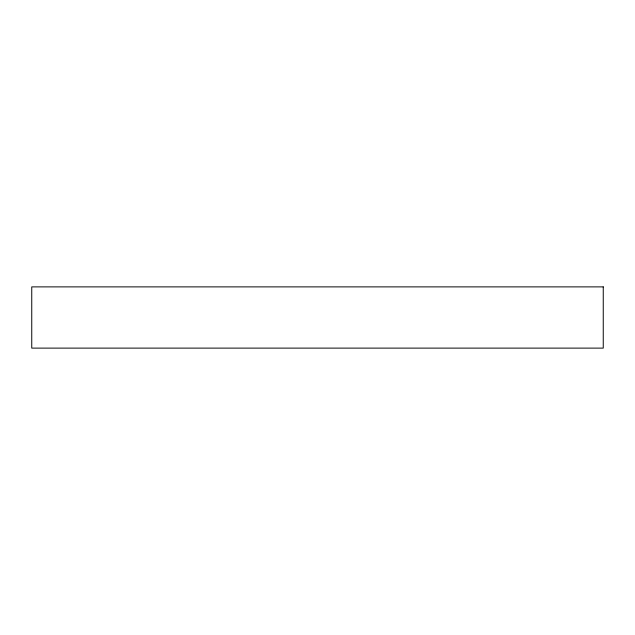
<?xml version="1.0" encoding="UTF-8"?>
<svg xmlns="http://www.w3.org/2000/svg" width="635" height="635" viewBox="0 0 635 635"><rect width="100%" height="100%" fill="white"/><g stroke="black" fill="none" stroke-linecap="round" stroke-linejoin="round"><path stroke-width="0.95" d="M603.25 286.885L31.75 286.885L31.75 348.115L603.25 348.115L603.25 286.885"/></g></svg>
